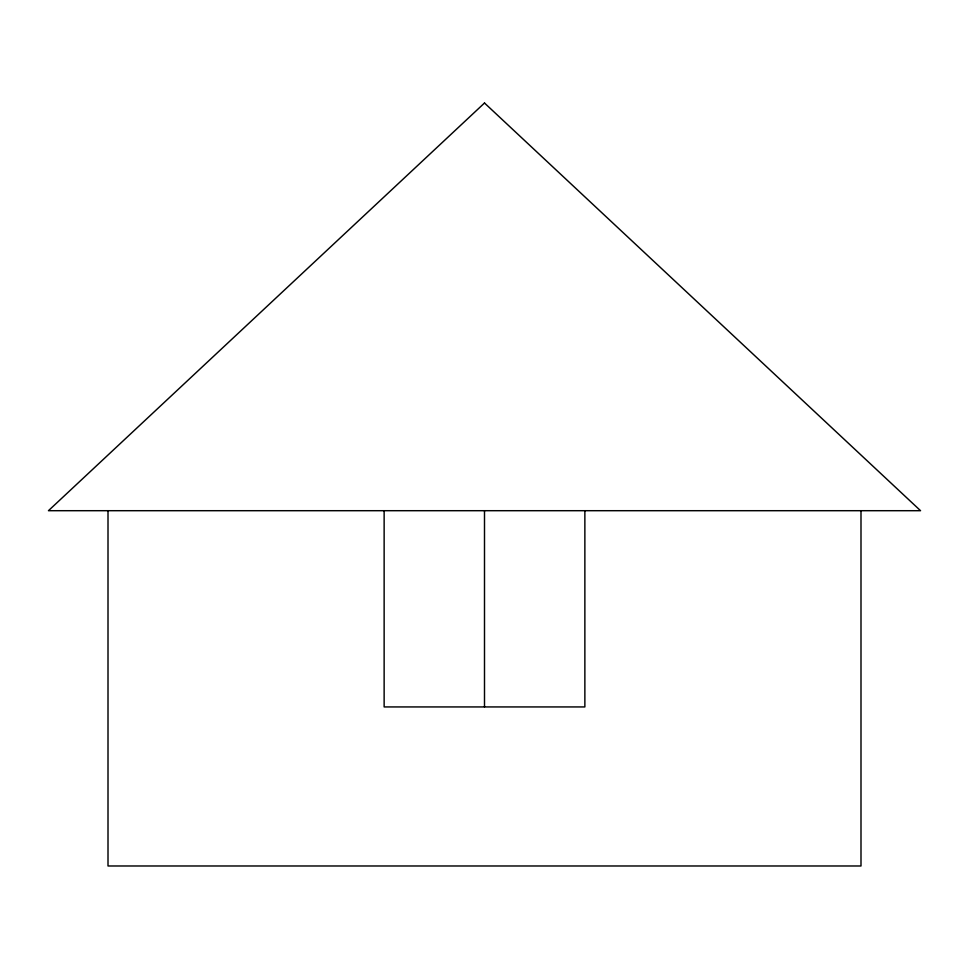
<?xml version="1.0" encoding="UTF-8"?>
<svg xmlns="http://www.w3.org/2000/svg" width="969" height="969" viewBox="0 0 969 969"><rect width="100%" height="100%" fill="white"/><g stroke="black" fill="none" stroke-linecap="round" stroke-linejoin="round"><path stroke-width="1.45" d="M860.993 510.699L860.993 865.983L108.007 865.983L108.007 510.699M584.864 510.699L584.864 706.934L384.136 706.934L384.136 510.699M484.5 510.699L484.5 706.934M484.5 103.017L48.45 510.699L920.55 510.699L484.5 103.017"/></g></svg>
